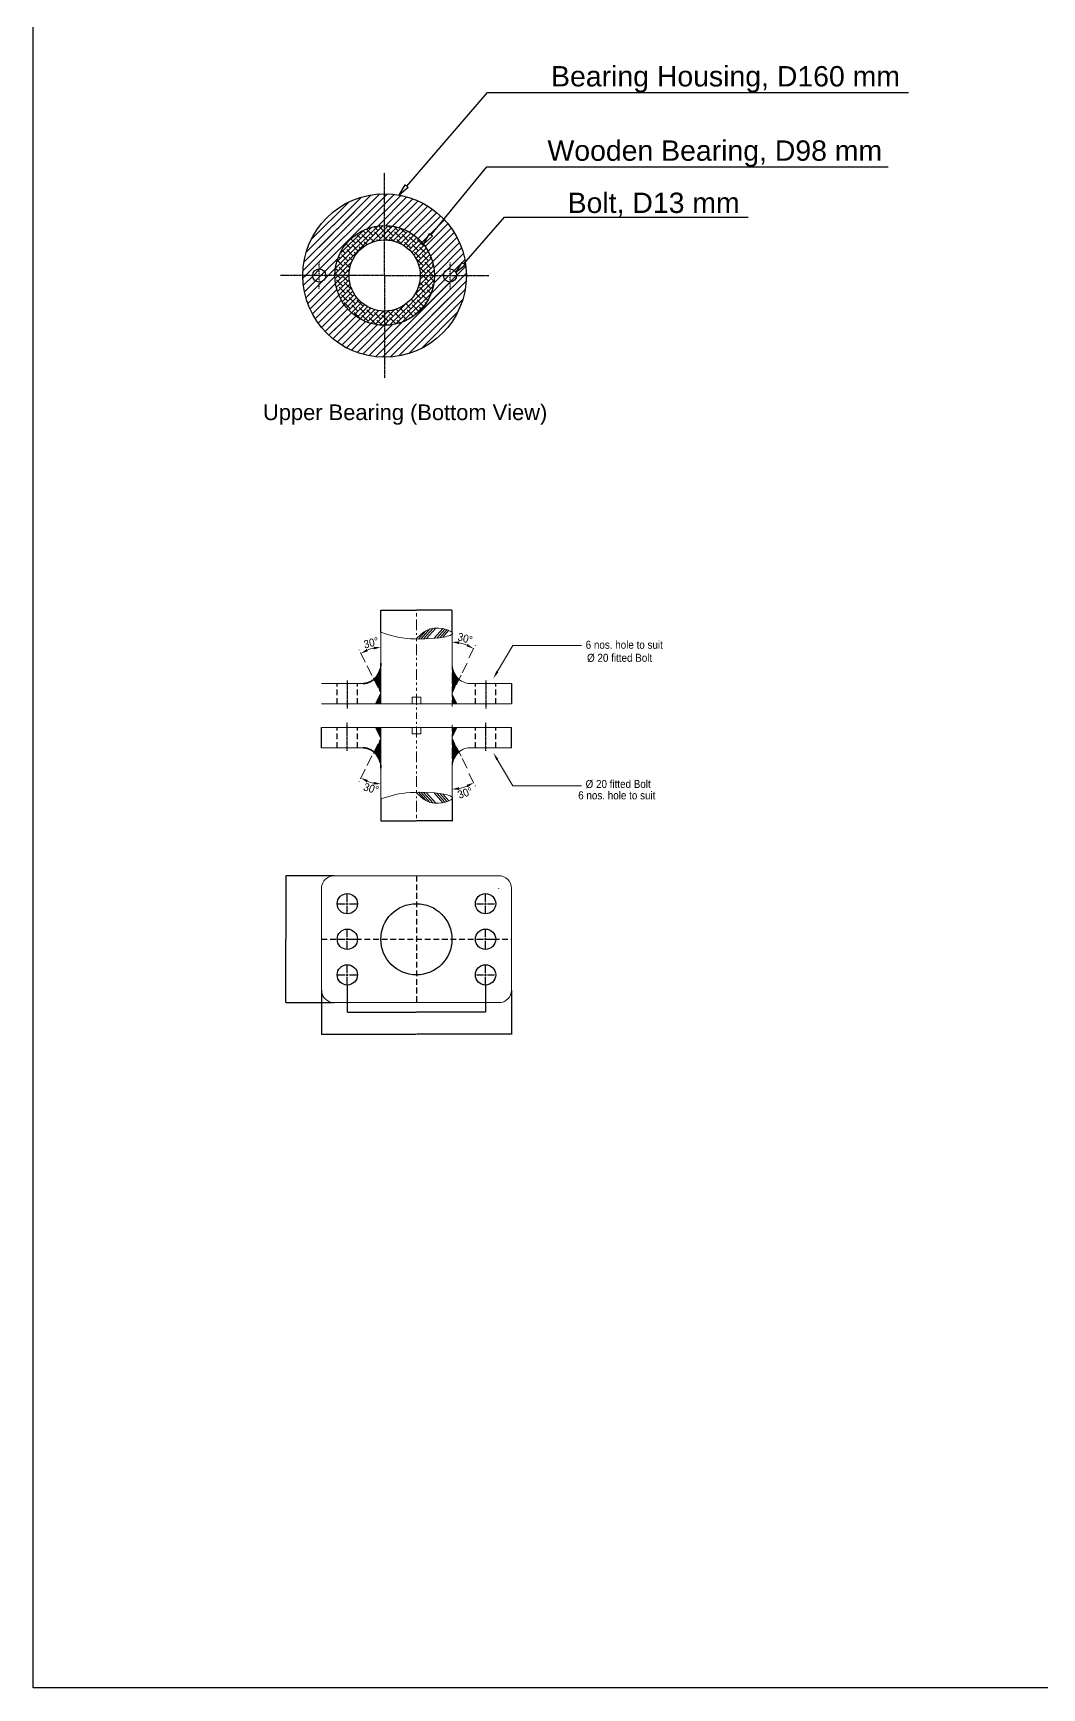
# Model space of a CAD drawing. Header units: inches. Extents: x 12838 to 25100, y 14333 to 18831.
# Drawn here: x 12838 to 13954, y 14779 to 16610 of the extents above; entities that cross this region are included whole.
import ezdxf
from ezdxf import colors
from ezdxf.entities.mleader import LeaderData, LeaderLine
from ezdxf.math import Vec2, Vec3

# ---------------------------------------------------------------- set-up
doc = ezdxf.new("R2010")
doc.units = ezdxf.units.IN
doc.header["$MEASUREMENT"] = 0
for name, pattern in [('ACAD_ISO02W100', [15, 12, -3]), ('CENTER', [2, 1.25, -0.25, 0.25, -0.25]), ('HIDDEN', [9.525, 6.35, -3.175])]:
    doc.linetypes.add(name, pattern=pattern)
for name, color, linetype in [('1', 50, 'Continuous'), ('Bearing', 255, 'Continuous'), ('PDF4_Geometry', 7, 'Continuous'), ('PDF4_Solid Fills', 7, 'Continuous'), ('PDF4_Text', 7, 'Continuous'), ('PDF5_Text', 7, 'Continuous')]:
    doc.layers.add(name, color=color, linetype=linetype)
doc.styles.add('PDF Arial', font='arial.ttf')
doc.styles.get("Standard").update_dxf_attribs({"font": 'arial.ttf'})
doc.dimstyles.get("Standard").update_dxf_attribs({"dimtxt": 0.18, "dimasz": 0.18, "dimexe": 0.18, "dimexo": 0.0625, "dimgap": 0.09, "dimtad": 0, "dimtih": 1, "dimtoh": 1, "dimdec": 4, "dimzin": 0, "dimdsep": 46, "dimtxsty": 'Standard', "dimcen": 0.09, "dimadec": 0, "dimazin": 0, "dimtfac": 1, "dimtdec": 4, "dimtofl": 0, "dimtmove": 0, "dimatfit": 3, "dimfxl": 1, "dimtolj": 1, "dimtzin": 0, "dimarcsym": 0})
pattern_1 = [(45, (-15992.695, 18874.717), (-4.1763494, 4.1763494), [])]

# ---------------------------------------------------------------- blocks, each defined once
blk = doc.blocks.new('*U29')
at = {"color": 0, "linetype": 'ByBlock', "transparency": 16777216}
for p, q in [((-11.37, 0), (-2.25, 0)), ((0, 2.25), (0, 11.37)), ((2.25, 0), (11.37, 0)), ((0, -11.37), (0, -2.25))]:
    blk.add_line(p, q, dxfattribs=at)
at = {"color": 0, "linetype": 'Continuous', "transparency": 16777216}
for p, q in [((-1.125, 0), (1.125, 0)), ((0, -1.125), (0, 1.125))]:
    blk.add_line(p, q, dxfattribs=at)
blk = doc.blocks.new('*U30')
at = {"color": 0, "linetype": 'ByBlock', "transparency": 16777216}
for p, q in [((-11.37, 0), (-2.25, 0)), ((0, 2.25), (0, 11.37)), ((2.25, 0), (11.37, 0)), ((0, -11.37), (0, -2.25))]:
    blk.add_line(p, q, dxfattribs=at)
at = {"color": 0, "linetype": 'Continuous', "transparency": 16777216}
for p, q in [((-1.125, 0), (1.125, 0)), ((0, -1.125), (0, 1.125))]:
    blk.add_line(p, q, dxfattribs=at)
blk = doc.blocks.new('*U31')
at = {"color": 0, "linetype": 'ByBlock', "transparency": 16777216}
for p, q in [((-11.37, 0), (-2.25, 0)), ((0, 2.25), (0, 10.12)), ((2.25, 0), (11.37, 0)), ((0, -10.12), (0, -2.25))]:
    blk.add_line(p, q, dxfattribs=at)
at = {"color": 0, "linetype": 'Continuous', "transparency": 16777216}
for p, q in [((-1.125, 0), (1.125, 0)), ((0, -1.125), (0, 1.125))]:
    blk.add_line(p, q, dxfattribs=at)
blk = doc.blocks.new('*U27')
at = {"color": 0, "linetype": 'ByBlock', "transparency": 16777216}
for p, q in [((-10.12, 0), (-2.25, 0)), ((0, 2.25), (0, 11.37)), ((2.25, 0), (10.12, 0)), ((0, -11.37), (0, -2.25))]:
    blk.add_line(p, q, dxfattribs=at)
at = {"color": 0, "linetype": 'Continuous', "transparency": 16777216}
for p, q in [((-1.125, 0), (1.125, 0)), ((0, -1.125), (0, 1.125))]:
    blk.add_line(p, q, dxfattribs=at)
blk = doc.blocks.new('*U28')
at = {"color": 0, "linetype": 'ByBlock', "transparency": 16777216}
for p, q in [((-10.12, 0), (-2.25, 0)), ((0, 2.25), (0, 11.37)), ((2.25, 0), (10.12, 0)), ((0, -11.37), (0, -2.25))]:
    blk.add_line(p, q, dxfattribs=at)
at = {"color": 0, "linetype": 'Continuous', "transparency": 16777216}
for p, q in [((-1.125, 0), (1.125, 0)), ((0, -1.125), (0, 1.125))]:
    blk.add_line(p, q, dxfattribs=at)
blk = doc.blocks.new('*U32')
at = {"color": 0, "linetype": 'ByBlock', "transparency": 16777216}
for p, q in [((-10.12, 0), (-2.25, 0)), ((0, 2.25), (0, 10.12)), ((2.25, 0), (10.12, 0)), ((0, -10.12), (0, -2.25))]:
    blk.add_line(p, q, dxfattribs=at)
at = {"color": 0, "linetype": 'Continuous', "transparency": 16777216}
for p, q in [((-1.125, 0), (1.125, 0)), ((0, -1.125), (0, 1.125))]:
    blk.add_line(p, q, dxfattribs=at)
blk = doc.blocks.new('*D48')
at = {"color": 0, "lineweight": -2, "transparency": 16777216}
for p, q in [((13185.4, 15556.4), (13185.4, 15526.3)), ((13338.3, 15556.4), (13338.3, 15526.3)), ((13185.6, 15526.5), (13261.6, 15526.5)), ((13338.1, 15526.5), (13262.1, 15526.5))]:
    blk.add_line(p, q, dxfattribs=at)
at = {"color": 0, "transparency": 16777216}
for points in [[(13185.6, 15526.5), (13185.6, 15526.4), (13185.4, 15526.5)], [(13338.1, 15526.5), (13338.1, 15526.4), (13338.3, 15526.5)]]:
    blk.add_solid(points, dxfattribs=at)
at = {"layer": 'Defpoints', "color": 0, "transparency": 16777216}
for p in [(13185.4, 15556.4), (13338.3, 15556.4), (13338.3, 15526.5)]:
    blk.add_point(p, dxfattribs=at)
at = {"color": 0, "transparency": 16777216, "insert": (13261.8, 15526.5), "char_height": 0.18, "attachment_point": 5}
blk.add_mtext('\\A1;136', dxfattribs=at)
blk = doc.blocks.new('*D49')
at = {"color": 0, "lineweight": -2, "transparency": 16777216}
for p, q in [((13156.8, 15550.8), (13156.8, 15501.8)), ((13367, 15550.7), (13367, 15501.8)), ((13156.9, 15502), (13261.6, 15502)), ((13366.8, 15502), (13262.2, 15502))]:
    blk.add_line(p, q, dxfattribs=at)
at = {"color": 0, "transparency": 16777216}
for points in [[(13156.9, 15502), (13156.9, 15501.9), (13156.8, 15502)], [(13366.8, 15502), (13366.8, 15501.9), (13367, 15502)]]:
    blk.add_solid(points, dxfattribs=at)
at = {"layer": 'Defpoints', "color": 0, "transparency": 16777216}
for p in [(13156.8, 15550.9), (13367, 15550.8), (13367, 15502)]:
    blk.add_point(p, dxfattribs=at)
at = {"color": 0, "transparency": 16777216, "insert": (13261.9, 15502), "char_height": 0.18, "attachment_point": 5}
blk.add_mtext('\\A1;187', dxfattribs=at)
blk = doc.blocks.new('*D50')
at = {"color": 0, "lineweight": -2, "transparency": 16777216}
for p, q in [((13170.8, 15677.4), (13117.4, 15677.4)), ((13117.5, 15677.2), (13117.5, 15607.3)), ((13117.5, 15537.1), (13117.5, 15607)), ((13170.8, 15536.9), (13117.4, 15536.9))]:
    blk.add_line(p, q, dxfattribs=at)
at = {"color": 0, "transparency": 16777216}
for points in [[(13117.5, 15677.2), (13117.6, 15677.2), (13117.5, 15677.4)], [(13117.5, 15537.1), (13117.6, 15537.1), (13117.5, 15536.9)]]:
    blk.add_solid(points, dxfattribs=at)
at = {"layer": 'Defpoints', "color": 0, "transparency": 16777216}
for p in [(13170.8, 15677.4), (13117.5, 15536.9), (13170.8, 15536.9)]:
    blk.add_point(p, dxfattribs=at)
at = {"color": 0, "transparency": 16777216, "insert": (13117.5, 15607.2), "char_height": 0.18, "attachment_point": 5}
blk.add_mtext('\\A1;125', dxfattribs=at)
blk = doc.blocks.new('*D34')
at = {"layer": '1', "color": 0, "linetype": 'ByBlock', "lineweight": -2, "transparency": 16777216}
for p, q in [((13222.5, 15946.8), (13222.5, 15971.2)), ((13222.7, 15971.1), (13261.7, 15971.1)), ((13301.1, 15971.1), (13262.1, 15971.1)), ((13301.3, 15946.8), (13301.3, 15971.2))]:
    blk.add_line(p, q, dxfattribs=at)
at = {"layer": '1', "color": 0, "linetype": 'ByBlock', "transparency": 16777216}
for points in [[(13222.7, 15971.1), (13222.7, 15971), (13222.5, 15971.1)], [(13301.1, 15971.1), (13301.1, 15971), (13301.3, 15971.1)]]:
    blk.add_solid(points, dxfattribs=at)
at = {"layer": 'Defpoints', "color": 0, "linetype": 'ByBlock', "transparency": 16777216}
for p in [(13301.3, 15971.1), (13222.5, 15946.8), (13301.3, 15946.8)]:
    blk.add_point(p, dxfattribs=at)
at = {"layer": '1', "color": 0, "linetype": 'ByBlock', "transparency": 16777216, "insert": (13261.9, 15971.1), "char_height": 0.18, "attachment_point": 5}
blk.add_mtext('\\A1;70', dxfattribs=at)
blk = doc.blocks.new('*D35')
at = {"layer": '1', "color": 0, "linetype": 'ByBlock', "lineweight": -2, "transparency": 16777216}
for p, q in [((13222.5, 15762.3), (13222.5, 15737.9)), ((13301.3, 15762.3), (13301.3, 15737.9)), ((13222.7, 15738), (13261.7, 15738)), ((13301.1, 15738), (13262.1, 15738))]:
    blk.add_line(p, q, dxfattribs=at)
at = {"layer": '1', "color": 0, "linetype": 'ByBlock', "transparency": 16777216}
for points in [[(13222.7, 15738.1), (13222.7, 15738), (13222.5, 15738)], [(13301.1, 15738.1), (13301.1, 15738), (13301.3, 15738)]]:
    blk.add_solid(points, dxfattribs=at)
at = {"layer": 'Defpoints', "color": 0, "linetype": 'ByBlock', "transparency": 16777216}
for p in [(13222.5, 15762.3), (13301.3, 15762.3), (13301.3, 15738)]:
    blk.add_point(p, dxfattribs=at)
at = {"layer": '1', "color": 0, "linetype": 'ByBlock', "transparency": 16777216, "insert": (13261.9, 15738), "char_height": 0.18, "attachment_point": 5}
blk.add_mtext('\\A1;70', dxfattribs=at)
blk = doc.blocks.new('_ClosedBlank')
at = {"color": 0, "linetype": 'ByBlock', "lineweight": -2}
for p, q in [((-1, 0.17), (0, 0)), ((-1, 0.17), (-1, -0.17)), ((0, 0), (-1, -0.17))]:
    blk.add_line(p, q, dxfattribs=at)
blk = doc.blocks.new('*D47')
at = {"layer": '1', "color": 0, "lineweight": -2, "transparency": 16777216}
for p, q in [((13290.9, 15634.1), (13290.8, 15634)), ((13291.1, 15634.1), (13290.9, 15634.1)), ((13261.7, 15607.1), (13261.9, 15607.1)), ((13261.8, 15607), (13261.8, 15607.2))]:
    blk.add_line(p, q, dxfattribs=at)
at = {"layer": '1', "color": 0, "transparency": 16777216}
blk.add_solid([(13290.8, 15634), (13290.8, 15634), (13290.7, 15633.9)], dxfattribs=at)
at = {"layer": 'Defpoints', "color": 0, "transparency": 16777216}
for p in [(13290.7, 15633.9), (13233, 15580.3)]:
    blk.add_point(p, dxfattribs=at)
at = {"layer": '1', "color": 0, "transparency": 16777216, "insert": (13291.7, 15634.1), "char_height": 0.18, "attachment_point": 5}
blk.add_mtext('\\A1;∅78.7500', dxfattribs=at)
blk = doc.blocks.new('*D33')
at = {"layer": '1', "color": 0, "lineweight": -2, "transparency": 16777216}
for p, q in [((13353, 15663.4), (13353.1, 15663.4)), ((13353.1, 15663.3), (13353.1, 15663.5)), ((13363.3, 15673.4), (13363.2, 15673.3)), ((13363.5, 15673.4), (13363.3, 15673.4))]:
    blk.add_line(p, q, dxfattribs=at)
at = {"layer": '1', "color": 0, "transparency": 16777216}
blk.add_solid([(13363.1, 15673.3), (13363.2, 15673.3), (13363, 15673.2)], dxfattribs=at)
at = {"layer": 'Defpoints', "color": 0, "transparency": 16777216}
for p in [(13353.1, 15663.4), (13363, 15673.2)]:
    blk.add_point(p, dxfattribs=at)
at = {"layer": '1', "color": 0, "transparency": 16777216, "insert": (13363.8, 15673.4), "char_height": 0.18, "width": 104.122, "attachment_point": 5}
blk.add_mtext('\\A1;R12', dxfattribs=at)

msp = doc.modelspace()

# ---------------------------------------------------------------- hatches: boundary and pattern name
at = {"layer": '1'}
h = msp.add_hatch(dxfattribs=at)
h.set_pattern_fill('ANSI31', color=256, scale=47.25)
h.set_pattern_definition(pattern_1)
h.paths.add_polyline_path([(13226.67459, 16432.11396, 0.4142135624), (13136.21236, 16341.65173), (13147.06783, 16341.65173, -1), (13161.54179, 16341.65173), (13168.77877, 16341.65173), (13171.51562, 16341.65173, -0.4142135624), (13226.67459, 16396.8107)])
h.paths.add_polyline_path([(13182.73841, 16392.8249, -1), (13168.26445, 16392.8249, -1)], flags=16)
h.paths.add_polyline_path([(13226.67459, 16432.11396), (13226.67459, 16396.8107, -0.4142135624), (13281.83356, 16341.65173), (13291.8074, 16341.65173, -1), (13306.28135, 16341.65173), (13317.13682, 16341.65173, 0.4142135624)])
h.paths.add_polyline_path([(13270.61078, 16392.8249, -1), (13285.08473, 16392.8249, -1)], flags=16)
h.paths.add_polyline_path([(13317.13682, 16341.65173), (13306.28135, 16341.65173, -1), (13291.8074, 16341.65173), (13281.83356, 16341.65173, -0.4142135624), (13226.67459, 16286.49276), (13226.67459, 16251.1895, 0.4142135624)])
h.paths.add_polyline_path([(13285.08473, 16290.47857, -1), (13270.61078, 16290.47857, -1)], flags=16)
h.paths.add_polyline_path([(13226.67459, 16286.49276, -0.4142135624), (13171.51562, 16341.65173), (13161.54179, 16341.65173, -1), (13147.06783, 16341.65173), (13139.83085, 16341.65173), (13136.21236, 16341.65173, 0.4142135624), (13226.67459, 16251.1895)])
h.paths.add_polyline_path([(13182.73841, 16290.47857, -1), (13168.26445, 16290.47857, -1)], flags=16)
h.paths.add_polyline_path([(13175.50143, 16400.06187), (13175.50143, 16392.8249), (13182.73841, 16392.8249, 0.4142135624)], flags=0)
h.paths.add_polyline_path([(13182.73841, 16392.8249), (13175.50143, 16392.8249), (13175.50143, 16385.58792, 0.4142135624)], flags=0)
h.paths.add_polyline_path([(13175.50143, 16392.8249), (13168.26445, 16392.8249, 0.4142135624), (13175.50143, 16385.58792)], flags=0)
h.paths.add_polyline_path([(13175.50143, 16400.06187, 0.4142135624), (13168.26445, 16392.8249), (13175.50143, 16392.8249)], flags=0)
h.paths.add_polyline_path([(13277.84776, 16400.06187), (13277.84776, 16392.8249), (13285.08473, 16392.8249, 0.4142135624)], flags=0)
h.paths.add_polyline_path([(13285.08473, 16392.8249), (13277.84776, 16392.8249), (13277.84776, 16385.58792, 0.4142135624)], flags=0)
h.paths.add_polyline_path([(13277.84776, 16392.8249), (13270.61078, 16392.8249, 0.4142135624), (13277.84776, 16385.58792)], flags=0)
h.paths.add_polyline_path([(13277.84776, 16400.06187, 0.4142135624), (13270.61078, 16392.8249), (13277.84776, 16392.8249)], flags=0)
h.paths.add_polyline_path([(13154.30481, 16348.88871), (13154.30481, 16341.65173), (13161.54179, 16341.65173, 0.4142135624)], flags=17)
h.paths.add_polyline_path([(13154.30481, 16341.65173), (13147.06783, 16341.65173, 0.4142135624), (13154.30481, 16334.41475)], flags=17)
h.paths.add_polyline_path([(13154.30481, 16348.88871, 0.4142135624), (13147.06783, 16341.65173), (13154.30481, 16341.65173)], flags=17)
h.paths.add_polyline_path([(13161.54179, 16341.65173), (13154.30481, 16341.65173), (13154.30481, 16334.41475, 0.4142135624)], flags=17)
h.paths.add_polyline_path([(13299.04437, 16341.65173), (13291.8074, 16341.65173, 0.4142135624), (13299.04437, 16334.41475)], flags=17)
h.paths.add_polyline_path([(13306.28135, 16341.65173), (13299.04437, 16341.65173), (13299.04437, 16334.41475, 0.4142135624)], flags=17)
h.paths.add_polyline_path([(13299.04437, 16348.88871), (13299.04437, 16341.65173), (13306.28135, 16341.65173, 0.4142135624)], flags=17)
h.paths.add_polyline_path([(13299.04437, 16348.88871, 0.4142135624), (13291.8074, 16341.65173), (13299.04437, 16341.65173)], flags=17)
h.paths.add_polyline_path([(13277.84776, 16290.47857), (13270.61078, 16290.47857, 0.4142135624), (13277.84776, 16283.24159)], flags=0)
h.paths.add_polyline_path([(13277.84776, 16297.71555, 0.4142135624), (13270.61078, 16290.47857), (13277.84776, 16290.47857)], flags=0)
h.paths.add_polyline_path([(13285.08473, 16290.47857), (13277.84776, 16290.47857), (13277.84776, 16283.24159, 0.4142135624)], flags=0)
h.paths.add_polyline_path([(13277.84776, 16297.71555), (13277.84776, 16290.47857), (13285.08473, 16290.47857, 0.4142135624)], flags=0)
h.paths.add_polyline_path([(13175.50143, 16297.71555), (13175.50143, 16290.47857), (13182.73841, 16290.47857, 0.4142135624)], flags=0)
h.paths.add_polyline_path([(13175.50143, 16290.47857), (13168.26445, 16290.47857, 0.4142135624), (13175.50143, 16283.24159)], flags=0)
h.paths.add_polyline_path([(13175.50143, 16297.71555, 0.4142135624), (13168.26445, 16290.47857), (13175.50143, 16290.47857)], flags=0)
h.paths.add_polyline_path([(13182.73841, 16290.47857), (13175.50143, 16290.47857), (13175.50143, 16283.24159, 0.4142135624)], flags=0)
h = msp.add_hatch(dxfattribs=at)
h.set_pattern_fill('ANSI31', color=256, scale=47.25)
h.set_pattern_definition(pattern_1)
h.paths.add_polyline_path([(13175.50143, 16297.71555, 0.4142135624), (13168.26445, 16290.47857), (13175.50143, 16290.47857)], flags=0)
h.paths.add_polyline_path([(13175.50143, 16297.71555), (13175.50143, 16290.47857), (13182.73841, 16290.47857, 0.4142135624)], flags=0)
h.paths.add_polyline_path([(13175.50143, 16290.47857), (13168.26445, 16290.47857, 0.4142135624), (13175.50143, 16283.24159)], flags=0)
h.paths.add_polyline_path([(13182.73841, 16290.47857), (13175.50143, 16290.47857), (13175.50143, 16283.24159, 0.4142135624)], flags=0)
h.paths.add_polyline_path([(13317.13682, 16341.65173, 0.4142135624), (13226.67459, 16432.11396), (13226.67459, 16396.8107, -0.4142135624), (13281.83356, 16341.65173, -0.4142135624), (13226.67459, 16286.49276), (13226.67459, 16251.1895, 0.4142135624)])
h.paths.add_polyline_path([(13277.84776, 16297.71555, 0.4142135624), (13270.61078, 16290.47857), (13277.84776, 16290.47857)], flags=16)
h.paths.add_polyline_path([(13291.8074, 16341.65173, -1), (13306.28135, 16341.65173, -1)], flags=16)
h.paths.add_polyline_path([(13270.61078, 16392.8249, -1), (13285.08473, 16392.8249, -1)], flags=16)
h.paths.add_polyline_path([(13226.67459, 16396.8107), (13226.67459, 16432.11396, 0.4142135624), (13136.21236, 16341.65173, 0.4142135624), (13226.67459, 16251.1895), (13226.67459, 16286.49276, -0.4142135624), (13171.51562, 16341.65173, -0.4142135624)])
h.paths.add_polyline_path([(13175.50143, 16392.8249), (13175.50143, 16400.06187, 0.4142135624), (13168.26445, 16392.8249)], flags=16)
h.paths.add_polyline_path([(13161.54179, 16341.65173, -1), (13147.06783, 16341.65173, -1)], flags=16)
h.paths.add_polyline_path([(13182.73841, 16290.47857, -1), (13168.26445, 16290.47857, -1)], flags=16)
h = msp.add_hatch(dxfattribs=at)
h.set_pattern_fill('ANSI31', color=256, scale=47.25)
h.set_pattern_definition(pattern_1)
h.paths.add_polyline_path([(13175.50143, 16400.06187, 0.4142135624), (13168.26445, 16392.8249), (13175.50143, 16392.8249)])
h.paths.add_polyline_path([(13277.84776, 16392.8249), (13270.61078, 16392.8249, 0.4142135624), (13277.84776, 16385.58792)])
h.paths.add_polyline_path([(13277.84776, 16400.06187, 0.4142135624), (13270.61078, 16392.8249), (13277.84776, 16392.8249)])
h.paths.add_polyline_path([(13277.84776, 16400.06187), (13277.84776, 16392.8249), (13285.08473, 16392.8249, 0.4142135624)])
h.paths.add_polyline_path([(13285.08473, 16392.8249), (13277.84776, 16392.8249), (13277.84776, 16385.58792, 0.4142135624)])
h.paths.add_polyline_path([(13317.13682, 16341.65173), (13306.28135, 16341.65173, -1), (13291.8074, 16341.65173), (13281.83356, 16341.65173, -0.4142135624), (13226.67459, 16286.49276), (13226.67459, 16251.1895, 0.4142135624)])
h.paths.add_polyline_path([(13277.84776, 16290.47857), (13277.84776, 16297.71555, 0.4142135624), (13270.61078, 16290.47857)], flags=16)
h.paths.add_polyline_path([(13171.51562, 16341.65173), (13161.54179, 16341.65173, -1), (13147.06783, 16341.65173), (13139.83085, 16341.65173), (13136.21236, 16341.65173, 0.4142135624), (13226.67459, 16251.1895), (13226.67459, 16286.49276, -0.4142135624)])
h.paths.add_polyline_path([(13175.50143, 16283.24159, 0.4142135624), (13182.73841, 16290.47857), (13175.50143, 16290.47857)], flags=16)
h = msp.add_hatch(dxfattribs=at)
h.set_pattern_fill('ANSI38', color=256, scale=31.5)
h.set_pattern_definition([(45, (-15992.695, 18874.717), (-2.78423295, 2.78423295), []), (135, (-15992.695, 18874.717), (-8.35269885, 2.78423295), [9.84375, -5.90625])])
h.paths.add_polyline_path([(13226.67459, 16381.02673), (13226.67459, 16396.8107, 0.4142135624), (13171.51562, 16341.65173), (13187.29959, 16341.65173, -0.4142135624)])
h.paths.add_polyline_path([(13226.67459, 16396.8107), (13226.67459, 16381.02673, -0.4142135624), (13266.04959, 16341.65173), (13281.83356, 16341.65173, 0.4142135624)])
h.paths.add_polyline_path([(13281.83356, 16341.65173), (13266.04959, 16341.65173, -0.4142135624), (13226.67459, 16302.27673), (13226.67459, 16286.49276, 0.4142135624)])
h.paths.add_polyline_path([(13187.29959, 16341.65173), (13171.51562, 16341.65173, 0.4142135624), (13226.67459, 16286.49276), (13226.67459, 16302.27673, -0.4142135624)])
h = msp.add_hatch(dxfattribs=at)
h.set_pattern_fill('ANSI31', color=256, scale=47.25)
h.set_pattern_definition(pattern_1)
h.paths.add_polyline_path([(13182.73841, 16290.47857), (13175.50143, 16290.47857), (13175.50143, 16283.24159, 0.4142135624)])
h.paths.add_polyline_path([(13277.84776, 16297.71555, 0.4142135624), (13270.61078, 16290.47857), (13277.84776, 16290.47857)])

# ---------------------------------------------------------------- linework, layer by layer
at = {"linetype": 'HIDDEN'}
for p, q in [((13174.12307, 15867.60059), (13174.12307, 15890.10057)), ((13196.62307, 15867.60059), (13196.62307, 15890.10057)), ((13327.23526, 15867.60059), (13327.23526, 15890.10057)), ((13349.73526, 15867.60059), (13349.73526, 15890.10057)), ((13174.12307, 15818.98665), (13174.12307, 15841.48663)), ((13196.62307, 15818.98665), (13196.62307, 15841.48663)), ((13327.23526, 15818.98665), (13327.23526, 15841.48663)), ((13349.73526, 15818.98665), (13349.73526, 15841.48663)), ((13261.92917, 15677.38061), (13261.92917, 15536.94479)), ((13156.76096, 15607.11737), (13367.00671, 15607.11737))]:
    msp.add_line(p, q, dxfattribs=at)
at = {"linetype": 'CENTER'}
for p, q in [((13185.37307, 15893.61682), (13185.37307, 15862.26967)), ((13338.48526, 15893.61682), (13338.48526, 15862.26967)), ((13185.37307, 15815.47039), (13185.37307, 15846.81755)), ((13338.48526, 15815.47039), (13338.48526, 15846.81755))]:
    msp.add_line(p, q, dxfattribs=at)
msp.add_lwpolyline([(12837.68468, 18310.24436), (20954.97252, 18310.24436), (20954.97252, 14778.63032), (12837.68468, 14778.63032)], close=True)
at = {"layer": '1', "linetype": 'CENTER'}
for q in [(13226.67459, 16455.58554), (13111.27363, 16341.65173), (13342.07555, 16341.65173), (13226.67459, 16227.71793)]:
    msp.add_line((13226.67459, 16341.65173), q, dxfattribs=at)
at = {"layer": '1', "linetype": 'ByBlock', "lineweight": 18}
for p, q in [((13266.92108, 15939.29741), (13276.80304, 15950.48911)), ((13269.7736, 15939.41399), (13280.26682, 15951.30517)), ((13272.62613, 15939.53057), (13283.22121, 15951.53833)), ((13277.51617, 15950.72227), (13273.74676, 15949.3233)), ((13281.69308, 15951.53833), (13277.51617, 15950.72227)), ((13281.48933, 15940.11347), (13290.96378, 15950.83885)), ((13286.27749, 15951.53833), (13281.69308, 15951.53833)), ((13284.5456, 15940.34663), (13293.30692, 15950.37253)), ((13290.8619, 15950.95543), (13286.27749, 15951.53833)), ((13222.50322, 15867.60059), (13222.50322, 15946.75854)), ((13235.2377, 15942.79481), (13238.80335, 15941.97875)), ((13238.80335, 15941.97875), (13242.47088, 15941.16269)), ((13242.47088, 15941.16269), (13246.44404, 15940.57979)), ((13246.44404, 15940.57979), (13250.62095, 15939.99689)), ((13264.17043, 15939.29741), (13272.21862, 15948.50724)), ((13273.74676, 15949.3233), (13270.28298, 15947.34144)), ((13270.99611, 15939.41399), (13282.20246, 15940.11347)), ((13282.20246, 15940.11347), (13287.39812, 15940.69637)), ((13287.39812, 15940.69637), (13292.08441, 15941.51243)), ((13287.70375, 15940.81295), (13295.54819, 15949.67304)), ((13290.96378, 15941.27927), (13297.68758, 15948.97356)), ((13292.08441, 15941.51243), (13294.2238, 15941.86217)), ((13294.2238, 15941.86217), (13296.05757, 15942.32849)), ((13296.97445, 15949.20672), (13295.14069, 15949.9062)), ((13296.05757, 15942.32849), (13297.78946, 15942.79481)), ((13298.60447, 15948.50724), (13296.97445, 15949.20672)), ((13297.78946, 15942.79481), (13299.11384, 15943.37771)), ((13299.92885, 15947.80776), (13298.60447, 15948.50724)), ((13299.11384, 15943.37771), (13300.23448, 15943.84403)), ((13300.94761, 15947.10828), (13299.92885, 15947.80776)), ((13300.23448, 15943.84403), (13301.15136, 15944.42694)), ((13301.55886, 15946.4088), (13300.94761, 15947.10828)), ((13301.15136, 15944.42694), (13301.66074, 15945.12642)), ((13301.25324, 15912.60054), (13301.25324, 15946.75854)), ((13301.76262, 15945.70932), (13301.55886, 15946.4088)), ((13301.66074, 15945.12642), (13301.76262, 15945.70932)), ((13202.84118, 15890.10057), (13156.76096, 15890.10057)), ((13321.01715, 15890.10057), (13367.09737, 15890.10057)), ((13156.76096, 15867.60059), (13319.24631, 15867.60059)), ((13367.09737, 15867.60059), (13204.61202, 15867.60059)), ((13156.76096, 15841.48663), (13319.24631, 15841.48663)), ((13367.09737, 15841.48663), (13204.61202, 15841.48663)), ((13222.50322, 15841.48663), (13222.50322, 15762.32868)), ((13202.84118, 15818.98665), (13156.76096, 15818.98665)), ((13321.01715, 15818.98665), (13367.09737, 15818.98665)), ((13301.25324, 15796.48667), (13301.25324, 15762.32868)), ((13235.2377, 15766.2924), (13238.80335, 15767.10847)), ((13238.80335, 15767.10847), (13242.47088, 15767.92453)), ((13242.47088, 15767.92453), (13246.44404, 15768.50743)), ((13246.44404, 15768.50743), (13250.62095, 15769.09033)), ((13264.17043, 15769.78981), (13272.21862, 15760.57998)), ((13266.92108, 15769.78981), (13276.80304, 15758.59811)), ((13269.7736, 15769.67323), (13280.26682, 15757.78205)), ((13270.99611, 15769.67323), (13282.20246, 15768.97375)), ((13272.62613, 15769.55665), (13283.22121, 15757.54889)), ((13281.48933, 15768.97375), (13290.96378, 15758.24837)), ((13282.20246, 15768.97375), (13287.39812, 15768.39085)), ((13284.5456, 15768.74059), (13293.30692, 15758.71469)), ((13287.39812, 15768.39085), (13292.08441, 15767.57479)), ((13287.70375, 15768.27427), (13295.54819, 15759.41417)), ((13290.96378, 15767.80795), (13297.68758, 15760.11365)), ((13292.08441, 15767.57479), (13294.2238, 15767.22505)), ((13294.2238, 15767.22505), (13296.05757, 15766.75873)), ((13273.74676, 15759.76391), (13270.28298, 15761.74578)), ((13277.51617, 15758.36495), (13273.74676, 15759.76391)), ((13281.69308, 15757.54889), (13277.51617, 15758.36495)), ((13286.27749, 15757.54889), (13281.69308, 15757.54889)), ((13290.8619, 15758.13179), (13286.27749, 15757.54889)), ((13296.97445, 15759.88049), (13295.14069, 15759.18101)), ((13296.05757, 15766.75873), (13297.78946, 15766.2924)), ((13298.60447, 15760.57998), (13296.97445, 15759.88049)), ((13297.78946, 15766.2924), (13299.11384, 15765.7095)), ((13299.92885, 15761.27946), (13298.60447, 15760.57998)), ((13299.11384, 15765.7095), (13300.23448, 15765.24318)), ((13300.94761, 15761.97894), (13299.92885, 15761.27946)), ((13300.23448, 15765.24318), (13301.15136, 15764.66028)), ((13301.55886, 15762.67842), (13300.94761, 15761.97894)), ((13301.15136, 15764.66028), (13301.66074, 15763.9608)), ((13301.76262, 15763.3779), (13301.55886, 15762.67842)), ((13301.66074, 15763.9608), (13301.76262, 15763.3779))]:
    msp.add_line(p, q, dxfattribs=at)
at = {"layer": '1', "linetype": 'ByBlock', "lineweight": -2}
for p, q in [((13367.09737, 15890.10057), (13367.09737, 15867.60059)), ((13367.09737, 15818.98665), (13367.09737, 15841.48663))]:
    msp.add_line(p, q, dxfattribs=at)
at = {"layer": '1'}
msp.add_line((13156.76096, 15818.98665), (13156.76096, 15841.48663), dxfattribs=at)
at = {"layer": '1', "linetype": 'ByBlock', "lineweight": 18}
msp.add_lwpolyline([(13353.04472, 15536.94479), (13170.81361, 15536.94479), (13168.63771, 15537.12611), (13166.46182, 15537.57942), (13164.46725, 15538.48605), (13162.56334, 15539.57399), (13160.84076, 15541.02459), (13159.48083, 15542.74717), (13158.30222, 15544.56042), (13157.48626, 15546.64565), (13156.94228, 15548.73088), (13156.76096, 15550.90677), (13156.76096, 15663.32796), (13156.94228, 15665.50385), (13157.48626, 15667.67975), (13158.30222, 15669.67432), (13159.48083, 15671.57823), (13160.84076, 15673.21015), (13162.56334, 15674.66074), (13164.46725, 15675.83935), (13166.46182, 15676.65531), (13168.63771, 15677.19928), (13170.81361, 15677.38061), (13353.04472, 15677.38061, -0.41637701), (13367.00671, 15663.32796), (13367.00671, 15550.90677, -0.4201126811)], format="xyb", close=True, dxfattribs=at)
at = {"layer": '1'}
msp.add_circle((13226.67459, 16341.65173), 39.375, dxfattribs=at)
at = {"layer": '1', "linetype": 'ByBlock'}
for centre, radius in [((13185.37307, 15646.44395), 11.25), ((13338.29776, 15646.44395), 11.25), ((13261.83542, 15607.06895), 39.375), ((13185.37307, 15607.06895), 11.25), ((13338.29776, 15607.06895), 11.25), ((13185.37307, 15567.69395), 11.25), ((13338.29776, 15567.69395), 11.25)]:
    msp.add_circle(centre, radius, dxfattribs=at)
at = {"layer": '1', "linetype": 'ACAD_ISO02W100', "lineweight": 35}
msp.add_ellipse((13202.80443, 15912.6426), major_axis=(0, 22.54207), ratio=0.8738691782, start_param=3.1434583841, end_param=4.7105232498, dxfattribs=at)
at = {"layer": '1', "linetype": 'ByBlock', "lineweight": 18}
for centre, major_axis, ratio, start_param, end_param in [((13202.80443, 15912.6426), (0, 22.54206), 0.8738695377, 3.1434583841, 4.7105232498), ((13320.95216, 15912.64267), (0, 22.54223), 0.8738691782, 1.5726651789, 3.1448917486)]:
    msp.add_ellipse(centre, major_axis=major_axis, ratio=ratio, start_param=start_param, end_param=end_param, dxfattribs=at)
at = {"layer": '1', "linetype": 'ACAD_ISO02W100', "lineweight": 35, "extrusion": (0, 0, -1)}
msp.add_ellipse((13202.80443, 15796.44462), major_axis=(0, -22.54207), ratio=0.8738691782, start_param=3.1434583841, end_param=4.7105232498, dxfattribs=at)
at = {"layer": '1', "linetype": 'ByBlock', "lineweight": 18, "extrusion": (0, 0, -1)}
for centre, major_axis, ratio, start_param, end_param in [((13202.80443, 15796.44462), (0, -22.54206), 0.8738695377, 3.1434583841, 4.7105232498), ((13320.95216, 15796.44455), (0, -22.54223), 0.8738691782, 1.5726651789, 3.1448917486)]:
    msp.add_ellipse(centre, major_axis=major_axis, ratio=ratio, start_param=start_param, end_param=end_param, dxfattribs=at)
at = {"layer": 'Bearing', "linetype": 'CENTER', "ltscale": 0.06}
for p, q in [((13154.30481, 16327.17778), (13154.30481, 16356.12569)), ((13299.04437, 16327.17778), (13299.04437, 16356.12569)), ((13168.77877, 16341.65173), (13139.83085, 16341.65173))]:
    msp.add_line(p, q, dxfattribs=at)
at = {"layer": 'Bearing'}
for centre, radius in [((13226.67459, 16341.65173), 90.46223), ((13226.67459, 16341.65173), 55.15897), ((13154.30481, 16341.65173), 7.23698), ((13299.04437, 16341.65173), 7.23698)]:
    msp.add_circle(centre, radius, dxfattribs=at)
at = {"layer": 'PDF4_Geometry', "linetype": 'ACAD_ISO02W100', "lineweight": 18}
for p, q in [((13261.92917, 15967.85955), (13261.92917, 15964.36215)), ((13261.92917, 15960.98132), (13261.92917, 15943.84403)), ((13295.14069, 15949.9062), (13290.8619, 15950.95543)), ((13222.50322, 15946.75854), (13228.71764, 15944.77668)), ((13228.71764, 15944.77668), (13235.2377, 15942.79481)), ((13250.62095, 15939.99689), (13255.20536, 15939.64715)), ((13255.20536, 15939.64715), (13260.0954, 15939.41399)), ((13260.0954, 15939.41399), (13265.49482, 15939.29741)), ((13267.12483, 15944.89326), (13261.21603, 15939.29741)), ((13261.92917, 15940.34663), (13261.92917, 15936.9658)), ((13261.92917, 15933.4684), (13261.92917, 15916.33111)), ((13265.49482, 15939.29741), (13270.99611, 15939.41399)), ((13270.28298, 15947.34144), (13267.12483, 15944.89326)), ((13313.58021, 15934.0513), (13309.09768, 15935.2171)), ((13317.96087, 15932.53576), (13313.58021, 15934.0513)), ((13319.99839, 15918.42955), (13327.1297, 15932.53576)), ((13205.2862, 15913.76635), (13198.46052, 15927.28965)), ((13211.09312, 15928.45545), (13207.52747, 15927.17307)), ((13214.65878, 15929.38809), (13211.09312, 15928.45545)), ((13301.25324, 15916.91401), (13301.25324, 15864.80267)), ((13207.22184, 15909.80262), (13222.50322, 15879.49177)), ((13261.92917, 15912.95028), (13261.92917, 15909.45288)), ((13261.92917, 15906.07205), (13261.92917, 15888.81818)), ((13317.96087, 15912.71712), (13301.25324, 15879.49177)), ((13222.50322, 15879.49177), (13216.49254, 15867.60059)), ((13261.92917, 15885.43736), (13261.92917, 15882.05653)), ((13261.92917, 15878.55913), (13261.92917, 15861.42184)), ((13257.141, 15867.60059), (13257.141, 15874.82856)), ((13257.141, 15874.82856), (13266.61545, 15874.82856)), ((13266.61545, 15874.82856), (13266.61545, 15867.60059)), ((13222.50322, 15829.59545), (13216.49254, 15841.48663)), ((13257.141, 15841.48663), (13257.141, 15834.25866)), ((13261.92917, 15857.92443), (13261.92917, 15854.54361)), ((13261.92917, 15851.16278), (13261.92917, 15854.54361)), ((13261.92917, 15830.52809), (13261.92917, 15847.66538)), ((13266.61545, 15834.25866), (13266.61545, 15841.48663)), ((13301.25324, 15792.17321), (13301.25324, 15844.28455)), ((13207.22184, 15799.2846), (13222.50322, 15829.59545)), ((13257.141, 15834.25866), (13266.61545, 15834.25866)), ((13261.92917, 15823.64986), (13261.92917, 15827.03068)), ((13317.96087, 15796.37009), (13301.25324, 15829.59545)), ((13261.92917, 15803.01516), (13261.92917, 15820.26903)), ((13205.2862, 15795.32087), (13198.46052, 15781.79757)), ((13261.92917, 15796.13693), (13261.92917, 15799.63434)), ((13261.92917, 15775.61882), (13261.92917, 15792.75611)), ((13319.99839, 15790.65766), (13327.1297, 15776.55146)), ((13211.09312, 15780.63177), (13207.52747, 15781.91415)), ((13214.65878, 15779.69913), (13211.09312, 15780.63177)), ((13250.62095, 15769.09033), (13255.20536, 15769.44007)), ((13255.20536, 15769.44007), (13260.0954, 15769.67323)), ((13260.0954, 15769.67323), (13265.49482, 15769.78981)), ((13267.12483, 15764.19396), (13261.21603, 15769.78981)), ((13261.92917, 15768.74059), (13261.92917, 15772.12141)), ((13265.49482, 15769.78981), (13270.99611, 15769.67323)), ((13313.58021, 15775.03592), (13309.09768, 15773.87012)), ((13317.96087, 15776.55146), (13313.58021, 15775.03592)), ((13222.50322, 15762.32868), (13228.71764, 15764.31054)), ((13228.71764, 15764.31054), (13235.2377, 15766.2924)), ((13261.92917, 15748.1059), (13261.92917, 15765.24318)), ((13270.28298, 15761.74578), (13267.12483, 15764.19396)), ((13295.14069, 15759.18101), (13290.8619, 15758.13179)), ((13261.92917, 15741.22766), (13261.92917, 15744.72507))]:
    msp.add_line(p, q, dxfattribs=at)
at = {"layer": 'PDF4_Geometry', "color": 142, "linetype": 'ByBlock', "lineweight": 18, "true_color": 0x2d9ce4}
for p, q in [((13351.37615, 15903.15755), (13368.38941, 15932.18602)), ((13368.38941, 15932.18602), (13444.49066, 15932.18602)), ((13351.37615, 15805.92967), (13368.38941, 15776.9012)), ((13368.38941, 15776.9012), (13444.49066, 15776.9012))]:
    msp.add_line(p, q, dxfattribs=at)
at = {"layer": 'PDF4_Solid Fills', "linetype": 'ACAD_ISO02W100', "transparency": 33554559}
for points in [[(13308.9958, 15933.70156), (13309.19955, 15936.73264), (13301.25324, 15935.91658)], [(13318.57213, 15933.81814), (13317.4515, 15931.13679), (13325.09218, 15928.68861)], [(13208.13872, 15925.7741), (13207.01809, 15928.57203), (13200.39616, 15923.32592)], [(13214.5569, 15930.78705), (13214.76065, 15927.87255), (13222.50322, 15930.08757)], [(13217.1038, 15897.09538), (13214.86253, 15894.76377), (13222.50322, 15894.76377)], [(13218.93756, 15899.77672), (13217.1038, 15897.09538), (13222.50322, 15897.09538)], [(13217.1038, 15897.09538), (13222.50322, 15897.09538), (13222.50322, 15894.76377)], [(13220.4657, 15902.69123), (13218.93756, 15899.77672), (13222.50322, 15899.77672)], [(13218.93756, 15899.77672), (13222.50322, 15899.77672), (13222.50322, 15897.09538)], [(13221.58633, 15905.83889), (13220.4657, 15902.69123), (13222.50322, 15902.69123)], [(13220.4657, 15902.69123), (13222.50322, 15902.69123), (13222.50322, 15899.77672)], [(13222.29947, 15909.21972), (13221.58633, 15905.83889), (13222.50322, 15905.83889)], [(13221.58633, 15905.83889), (13222.50322, 15905.83889), (13222.50322, 15902.69123)], [(13222.50322, 15912.60054), (13222.29947, 15909.21972), (13222.50322, 15909.21972)], [(13222.29947, 15909.21972), (13222.50322, 15909.21972), (13222.50322, 15905.83889)], [(13301.25324, 15912.60054), (13301.25324, 15909.21972), (13301.55886, 15909.21972)], [(13301.25324, 15912.60054), (13301.55886, 15909.21972), (13301.55886, 15909.21972)], [(13301.25324, 15909.21972), (13301.25324, 15905.83889), (13302.17012, 15905.83889)], [(13301.25324, 15909.21972), (13301.55886, 15909.21972), (13302.17012, 15905.83889)], [(13301.25324, 15905.83889), (13301.25324, 15902.69123), (13303.29075, 15902.69123)], [(13301.25324, 15905.83889), (13302.17012, 15905.83889), (13303.29075, 15902.69123)], [(13301.25324, 15902.69123), (13301.25324, 15899.77672), (13304.81889, 15899.77672)], [(13301.25324, 15902.69123), (13303.29075, 15902.69123), (13304.81889, 15899.77672)], [(13301.25324, 15899.77672), (13301.25324, 15897.09538), (13306.75453, 15897.09538)], [(13301.25324, 15899.77672), (13304.81889, 15899.77672), (13306.75453, 15897.09538)], [(13301.25324, 15897.09538), (13301.25324, 15894.76377), (13308.9958, 15894.76377)], [(13301.25324, 15897.09538), (13306.75453, 15897.09538), (13308.9958, 15894.76377)], [(13214.86253, 15894.76377), (13222.50322, 15894.76377), (13222.50322, 15879.49177)], [(13222.50322, 15879.49177), (13216.49254, 15867.60059), (13222.50322, 15867.60059)], [(13301.25324, 15894.76377), (13308.9958, 15894.76377), (13301.25324, 15879.49177)], [(13301.25324, 15879.49177), (13301.25324, 15867.60059), (13307.26391, 15867.60059)], [(13301.25324, 15879.49177), (13307.26391, 15867.60059), (13307.26391, 15867.60059)], [(13222.50322, 15829.59545), (13216.49254, 15841.48663), (13222.50322, 15841.48663)], [(13301.25324, 15829.59545), (13301.25324, 15841.48663), (13307.26391, 15841.48663)], [(13301.25324, 15829.59545), (13307.26391, 15841.48663), (13307.26391, 15841.48663)], [(13214.86253, 15814.32344), (13222.50322, 15814.32344), (13222.50322, 15829.59545)], [(13301.25324, 15814.32344), (13308.9958, 15814.32344), (13301.25324, 15829.59545)], [(13217.1038, 15811.99184), (13214.86253, 15814.32344), (13222.50322, 15814.32344)], [(13217.1038, 15811.99184), (13222.50322, 15811.99184), (13222.50322, 15814.32344)], [(13218.93756, 15809.3105), (13217.1038, 15811.99184), (13222.50322, 15811.99184)], [(13218.93756, 15809.3105), (13222.50322, 15809.3105), (13222.50322, 15811.99184)], [(13220.4657, 15806.39599), (13218.93756, 15809.3105), (13222.50322, 15809.3105)], [(13220.4657, 15806.39599), (13222.50322, 15806.39599), (13222.50322, 15809.3105)], [(13221.58633, 15803.24833), (13220.4657, 15806.39599), (13222.50322, 15806.39599)], [(13221.58633, 15803.24833), (13222.50322, 15803.24833), (13222.50322, 15806.39599)], [(13301.25324, 15811.99184), (13301.25324, 15814.32344), (13308.9958, 15814.32344)], [(13301.25324, 15811.99184), (13306.75453, 15811.99184), (13308.9958, 15814.32344)], [(13301.25324, 15809.3105), (13301.25324, 15811.99184), (13306.75453, 15811.99184)], [(13301.25324, 15809.3105), (13304.81889, 15809.3105), (13306.75453, 15811.99184)], [(13301.25324, 15806.39599), (13301.25324, 15809.3105), (13304.81889, 15809.3105)], [(13301.25324, 15806.39599), (13303.29075, 15806.39599), (13304.81889, 15809.3105)], [(13301.25324, 15803.24833), (13301.25324, 15806.39599), (13303.29075, 15806.39599)], [(13301.25324, 15803.24833), (13302.17012, 15803.24833), (13303.29075, 15806.39599)], [(13208.13872, 15783.31311), (13207.01809, 15780.51519), (13200.39616, 15785.7613)], [(13222.29947, 15799.8675), (13221.58633, 15803.24833), (13222.50322, 15803.24833)], [(13222.29947, 15799.8675), (13222.50322, 15799.8675), (13222.50322, 15803.24833)], [(13222.50322, 15796.48667), (13222.29947, 15799.8675), (13222.50322, 15799.8675)], [(13301.25324, 15799.8675), (13301.25324, 15803.24833), (13302.17012, 15803.24833)], [(13301.25324, 15799.8675), (13301.55886, 15799.8675), (13302.17012, 15803.24833)], [(13301.25324, 15796.48667), (13301.25324, 15799.8675), (13301.55886, 15799.8675)], [(13301.25324, 15796.48667), (13301.55886, 15799.8675), (13301.55886, 15799.8675)], [(13214.5569, 15778.30016), (13214.76065, 15781.21467), (13222.50322, 15778.99965)], [(13308.9958, 15775.38566), (13309.19955, 15772.35457), (13301.25324, 15773.17064)], [(13318.57213, 15775.26908), (13317.4515, 15777.95042), (13325.09218, 15780.39861)]]:
    msp.add_solid(points, dxfattribs=at)
at = {"layer": 'PDF4_Solid Fills', "color": 142, "linetype": 'ACAD_ISO02W100', "true_color": 0x2d9ce4, "transparency": 33554559}
for points in [[(13350.25551, 15903.97361), (13346.99549, 15895.69642), (13352.39491, 15902.34149)], [(13350.25551, 15805.11361), (13346.99549, 15813.3908), (13352.39491, 15806.74573)]]:
    msp.add_solid(points, dxfattribs=at)

# ---------------------------------------------------------------- block references
at = {"linetype": 'ByBlock'}
for name, p in [('*U30', (13185.37307, 15646.44395)), ('*U28', (13338.29776, 15646.44395)), ('*U29', (13185.37307, 15607.06895)), ('*U27', (13338.29776, 15607.06895)), ('*U31', (13185.37307, 15567.69395)), ('*U32', (13338.29776, 15567.69395))]:
    msp.add_blockref(name, p, dxfattribs=at)

# ---------------------------------------------------------------- texts
at = {"layer": 'PDF4_Text', "style": 'PDF Arial'}
for height, rotation, oblique, width, p in [(8.853265, 15.36238249, 3.51334803, 0.88861, (13204.5485, 15928.63681)), (8.836503, 342.95466768, 356.13203923, 0.891984, (13306.79063, 15938.22147)), (8.853265, 344.63761751, 3.51334803, 0.88861, (13202.23507, 15772.02994)), (8.836503, 17.04533232, 356.13203923, 0.891984, (13309.34552, 15762.53266))]:
    msp.add_text('30°', height=height, rotation=rotation, dxfattribs=dict(at, oblique=oblique, width=width)).set_placement(p)
at = {"layer": 'PDF4_Text', "style": 'PDF Arial', "width": 0.873869}
for p in [(13449.15191, 15928.56297), (13440.8742, 15761.89557)]:
    msp.add_text('6 nos. hole to suit', height=8.9276211, dxfattribs=at).set_placement(p)
at = {"layer": 'PDF4_Text', "linetype": 'ByBlock', "style": 'PDF Arial', "width": 0.873869}
for p in [(13450.67718, 15914.10339), (13449.06739, 15774.46388)]:
    msp.add_text('Ø 20 fitted Bolt', height=8.9276211, dxfattribs=at).set_placement(p)
at = {"layer": 'PDF5_Text', "insert": (13092.1476, 16176.39625), "char_height": 17.3139038, "attachment_point": 7, "style": 'PDF Arial'}
msp.add_mtext('Upper Bearing (Bottom View)', dxfattribs=at)

# ---------------------------------------------------------------- dimensions: what is measured, and where the dimension line sits
dim = msp.add_linear_dim(base=(13117.53119, 15536.94479), p1=(13170.81361, 15677.38061), p2=(13170.81361, 15536.94479), angle=90, text='125', dimstyle='Standard')
dim.commit()
dim.dimension.update_dxf_attribs({"geometry": '*D50', "text_midpoint": (13117.53119, 15607.1627)})
for base, p1, p2, text, picture, middle in [((13367.0074, 15501.97709), (13156.76096, 15550.90677), (13367.0074, 15550.75808), '187', '*D49', (13261.88418, 15501.97709)), ((13338.29776, 15526.45622), (13185.37307, 15556.44395), (13338.29776, 15556.44395), '136', '*D48', (13261.83542, 15526.45622))]:
    dim = msp.add_linear_dim(base=base, p1=p1, p2=p2, text=text, dimstyle='Standard')
    dim.commit()
    dim.dimension.update_dxf_attribs({"geometry": picture, "text_midpoint": middle})
at = {"layer": '1', "linetype": 'ByBlock'}
for base, p1, p2, picture, middle in [((13301.25324, 15971.0535), (13222.50322, 15946.75854), (13301.25324, 15946.75854), '*D34', (13261.87823, 15971.0535)), ((13301.25324, 15738.03372), (13222.50322, 15762.32868), (13301.25324, 15762.32868), '*D35', (13261.87823, 15738.03372))]:
    dim = msp.add_linear_dim(base=base, p1=p1, p2=p2, text='70', dimstyle='Standard', dxfattribs=at)
    dim.commit()
    dim.dimension.update_dxf_attribs({"geometry": picture, "text_midpoint": middle})
at = {"layer": '1'}
dim = msp.add_radius_dim(center=(13353.05106, 15663.42463), mpoint=(13363.02652, 15673.18474), text='R12', dimstyle='Standard', dxfattribs=at)
dim.commit()
dim.dimension.update_dxf_attribs({"geometry": '*D33', "text_midpoint": (13363.76797, 15673.4365)})
dim = msp.add_diameter_dim_2p(p1=(13232.99615, 15580.2606), p2=(13290.67468, 15633.8773), dimstyle='Standard', dxfattribs=at)
dim.commit()
dim.dimension.update_dxf_attribs({"geometry": '*D47', "text_midpoint": (13291.74952, 15634.1224)})

# ---------------------------------------------------------------- leaders
at = {"layer": 'Bearing', "color": 141}
ml = msp.add_multileader_mtext('Standard', dxfattribs=at)
ml.set_content('Bearing Housing, D160 mm', color=141)
ml.set_leader_properties()
ml.set_arrow_properties(name='CLOSEDBLANK')
ml.build(insert=Vec2(0, 0))
ml.multileader.update_dxf_attribs({"text_left_attachment_type": 6, "dogleg_length": 0.36, "arrow_head_size": 13.10865})
ctx = ml.context
ctx.base_point, ctx.char_height, ctx.arrow_head_size, ctx.landing_gap_size, ctx.plane_origin = Vec3(13395.49477, 16544.24758), 22.5, 13.10865, 19.66298, Vec3(13226.67459, 16505.50986)
ctx.left_attachment, ctx.text_align_type = 6, 2
notes = []
notes.append((ctx, [(0, (1, 1, 0), (13340.40217, 16544.24758), (1, 0), 55.0926, [(0, [(13242.58117, 16430.7045)], 0, [])])]))
ctx.mtext.insert, ctx.mtext.alignment, ctx.mtext.line_spacing_factor, ctx.mtext.line_spacing_style, ctx.mtext.flow_direction = Vec3(13796.9364, 16573.36252), 3, 0.9, 2, 5
ml = msp.add_multileader_mtext('Standard', dxfattribs=at)
ml.set_content('Wooden Bearing, D98 mm', color=141)
ml.set_leader_properties()
ml.set_arrow_properties(name='CLOSEDBLANK')
ml.build(insert=Vec2(0, 0))
ml.multileader.update_dxf_attribs({"text_left_attachment_type": 5, "dogleg_length": 0.36, "arrow_head_size": 13.10865})
ctx = ml.context
ctx.base_point, ctx.char_height, ctx.arrow_head_size, ctx.landing_gap_size, ctx.plane_origin = Vec3(13389.59147, 16461.91719), 22.5, 13.10865, 19.66298, Vec3(13311.81777, 16390.80917)
ctx.left_attachment, ctx.text_align_type = 5, 2
notes.append((ctx, [(0, (1, 1, 0), (13339.74839, 16461.91719), (1, 0), 49.84308, [(0, [(13269.62282, 16376.26331)], 0, [])])]))
ctx.mtext.insert, ctx.mtext.alignment, ctx.mtext.flow_direction = Vec3(13777.22, 16491.12421), 3, 5
ml = msp.add_multileader_mtext('Standard', dxfattribs=at)
ml.set_content('Bolt, D13 mm', color=141)
ml.set_leader_properties()
ml.set_arrow_properties(name='CLOSEDBLANK')
ml.build(insert=Vec2(0, 0))
ml.multileader.update_dxf_attribs({"text_left_attachment_type": 5, "dogleg_length": 0.36, "arrow_head_size": 13.10865})
ctx = ml.context
ctx.base_point, ctx.char_height, ctx.arrow_head_size, ctx.landing_gap_size, ctx.plane_origin = Vec3(13413.82824, 16406.24472), 22.5, 13.10865, 19.66298, Vec3(13357.76109, 16341.65173)
ctx.left_attachment, ctx.text_align_type = 5, 2
notes.append((ctx, [(0, (1, 1, 0), (13359.3898, 16406.24472), (1, 0), 54.43844, [(0, [(13305.54311, 16344.83612)], 0, [])])]))
ctx.mtext.insert, ctx.mtext.width, ctx.mtext.alignment, ctx.mtext.flow_direction = Vec3(13619.55363, 16433.33681), 385.3667357, 3, 5
for ctx, leaders in notes:
    for number, flags, end, landing, length, lines in leaders:
        leader = LeaderData()
        leader.index, (leader.has_last_leader_line, leader.has_dogleg_vector, leader.attachment_direction) = number, flags
        leader.last_leader_point, leader.dogleg_vector, leader.dogleg_length = Vec3(end), Vec3(landing), length
        for number, points, colour, breaks in lines:
            line = LeaderLine()
            line.index, line.vertices, line.color, line.breaks = number, Vec3.list(points), colors.encode_raw_color(colour), breaks
            leader.lines.append(line)
        ctx.leaders.append(leader)

doc.saveas('drawing.dxf')
